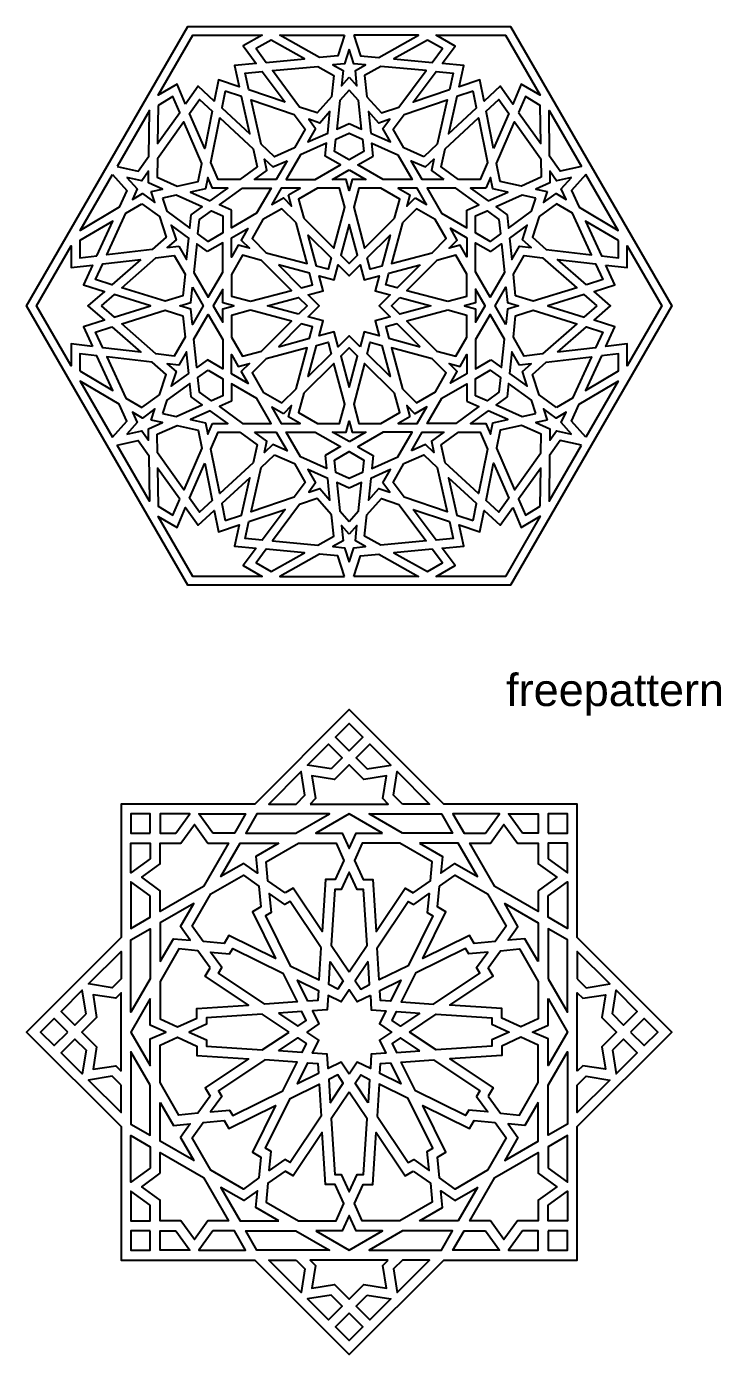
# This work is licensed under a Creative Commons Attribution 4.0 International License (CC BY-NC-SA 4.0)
# Model space of a CAD drawing. Header units: millimetres. Extents: x 151 to 790, y 129 to 747.
# Drawn here: x 151 to 471, y 129 to 747 of the extents above; entities that cross this region are included whole.
import ezdxf

# ---------------------------------------------------------------- set-up
doc = ezdxf.new("R2010")
doc.units = ezdxf.units.MM
doc.styles.get("Standard").update_dxf_attribs({"font": 'arial.ttf'})

msp = doc.modelspace()

# ---------------------------------------------------------------- linework, layer by layer
for p, q in [((301.44, 671.66), (301.44, 671.66)), ((254.04, 644.29), (254.04, 644.29)), ((348.85, 644.29), (348.85, 644.29)), ((254.04, 589.54), (254.04, 589.54)), ((348.85, 589.54), (348.85, 589.54)), ((301.44, 562.17), (301.45, 562.17)), ((389.31, 223.02), (389.31, 213.66))]:
    msp.add_line(p, q)
for points in [[(413.94, 681.87), (451.44, 616.92), (413.94, 551.96), (376.44, 487.01), (301.44, 487.01), (226.44, 487.01), (188.94, 551.96), (151.44, 616.92), (188.94, 681.87), (226.44, 746.82), (301.44, 746.82), (376.44, 746.82)], [(225.4, 710.74), (221.41, 720.01), (212.64, 714.86), (228.77, 742.79), (261.02, 742.79), (252.18, 737.78), (258.21, 729.68), (248.11, 728.74), (250.33, 718.84), (240.72, 722.09), (238.73, 712.14), (231.27, 719.02)], [(299.33, 742.79), (296.22, 733.22), (287.68, 732.43), (269.23, 742.79)], [(303.56, 742.79), (306.67, 733.22), (315.21, 732.43), (333.66, 742.79)], [(344.68, 729.68), (350.71, 737.77), (341.86, 742.79), (374.12, 742.79), (390.24, 714.86), (381.48, 720.02), (377.49, 710.74), (371.62, 719.02), (364.16, 712.14), (362.17, 722.09), (352.56, 718.84), (354.78, 728.74)], [(262.91, 730.12), (280.62, 731.77), (265.11, 740.48), (258.12, 736.55)], [(337.78, 740.48), (322.27, 731.77), (339.98, 730.12), (344.77, 736.55)], [(271.65, 711.63), (254.81, 717.33), (253.04, 725.15), (261.03, 725.9)], [(294.28, 724.1), (293.23, 714.09), (286.5, 706.61), (278.37, 709.36), (265.73, 726.34), (286.8, 728.3)], [(309.66, 714.09), (316.39, 706.61), (324.52, 709.36), (337.16, 726.34), (316.09, 728.3), (308.61, 724.1)], [(348.08, 717.33), (331.24, 711.63), (341.86, 725.9), (349.85, 725.15)], [(243.77, 716.81), (242.2, 708.94), (255.27, 696.89), (251.37, 714.24)], [(359.12, 716.81), (351.52, 714.24), (347.61, 696.89), (360.69, 708.94)], [(212.6, 710.16), (212.39, 692.38), (222.67, 706.89), (219.5, 714.26)], [(237.8, 707.52), (234.31, 690.07), (227.27, 706.41), (231.91, 712.95)], [(275.98, 690.35), (266.79, 686.26), (260.49, 692.08), (255.84, 712.73), (275.89, 705.95), (281.02, 699.07)], [(336.1, 686.26), (326.9, 690.35), (321.87, 699.07), (327, 705.95), (347.05, 712.73), (342.4, 692.08)], [(368.58, 690.07), (365.09, 707.52), (370.98, 712.95), (375.62, 706.41)], [(380.22, 706.89), (390.5, 692.38), (390.29, 710.16), (383.39, 714.26)], [(193.49, 681.68), (203.33, 679.59), (208.29, 686.59), (208.54, 707.75)], [(258.72, 681.6), (250.58, 675.68), (240.52, 675.68), (237.12, 683.56), (241.27, 704.32), (256.83, 689.97)], [(285.83, 699.35), (282.25, 693.14), (291.46, 697.24), (292.51, 707.27), (287.72, 701.95), (282.61, 703.67)], [(311.43, 697.24), (320.64, 693.14), (317.06, 699.35), (320.28, 703.67), (315.17, 701.95), (310.38, 707.27)], [(352.31, 675.69), (344.17, 681.6), (346.06, 689.97), (361.62, 704.32), (365.77, 683.56), (362.37, 675.68)], [(409.4, 681.68), (399.56, 679.59), (394.6, 686.59), (394.35, 707.75)], [(221.4, 672.62), (231.24, 674.71), (232.92, 683.12), (224.54, 702.56), (212.31, 685.29), (212.21, 676.71)], [(390.68, 676.71), (381.49, 672.62), (371.65, 674.71), (369.97, 683.12), (378.35, 702.56), (390.58, 685.29)], [(290.33, 686.54), (290.97, 692.62), (278.82, 687.2), (272.17, 675.68), (285.65, 675.68), (297.4, 682.46)], [(308.27, 688.72), (301.44, 684.78), (294.62, 688.72), (295.23, 694.51), (301.44, 697.28), (307.66, 694.51)], [(312.56, 686.54), (311.92, 692.62), (324.07, 687.2), (330.72, 675.69), (317.19, 675.69), (305.48, 682.45)], [(272.55, 684.41), (267.51, 675.68), (257.43, 675.68), (263.23, 679.9), (262.05, 685.16), (266.01, 681.5)], [(345.45, 675.69), (335.37, 675.69), (330.33, 684.42), (336.88, 681.5), (340.84, 685.16), (339.66, 679.9)], [(191.38, 678.02), (198.11, 670.55), (194.53, 662.75), (176.33, 651.95)], [(236.87, 665.73), (245.03, 671.65), (237.86, 671.65), (235.73, 676.61), (234.67, 671.32), (227.66, 669.83)], [(365.03, 671.65), (357.86, 671.65), (366.02, 665.73), (375.23, 669.83), (368.22, 671.32), (367.16, 676.61)], [(411.51, 678.02), (404.78, 670.55), (408.36, 662.75), (426.56, 651.95)], [(246.71, 661.35), (241.12, 663.83), (251.89, 671.65), (265.18, 671.65), (258.42, 659.94), (246.71, 653.17)], [(273.25, 668.53), (278.67, 671.65), (269.84, 671.65), (265.4, 663.97), (270.86, 667.12), (274.65, 663.33)], [(280.35, 657.63), (294.26, 643.71), (299.36, 662.73), (296.97, 671.65), (286.73, 671.65), (277.95, 666.58)], [(322.54, 657.63), (324.94, 666.56), (316.11, 671.66), (305.92, 671.66), (303.53, 662.73), (308.63, 643.71)], [(332.05, 667.14), (337.46, 664.01), (333.05, 671.66), (324.18, 671.66), (329.63, 668.51), (328.24, 663.33)], [(356.18, 661.35), (361.77, 663.83), (351, 671.65), (337.7, 671.66), (344.44, 659.98), (356.18, 653.19)], [(205.04, 664.3), (213.18, 658.39), (216.29, 648.82), (209.85, 643.16), (188.83, 640.7), (197.67, 659.93)], [(242.68, 658.73), (242.68, 650.85), (235.85, 646.9), (231.14, 650.33), (231.85, 657.1), (237.36, 661.1)], [(276.73, 655.55), (270.19, 662.09), (261.37, 656.99), (256.28, 648.17), (262.81, 641.63), (281.83, 636.53)], [(326.16, 655.55), (321.06, 636.53), (340.07, 641.63), (346.61, 648.16), (341.49, 657.03), (332.71, 662.1)], [(389.71, 658.39), (386.6, 648.82), (393.04, 643.16), (414.06, 640.7), (405.22, 659.93), (397.85, 664.3)], [(184.14, 640.15), (191.57, 656.31), (176.27, 647.23), (176.17, 639.21)], [(301.44, 654.94), (297.56, 640.42), (301.44, 636.53), (305.33, 640.42)], [(426.62, 647.23), (411.32, 656.31), (418.75, 640.15), (426.72, 639.21)], [(222.25, 644.61), (225.83, 638.4), (226.89, 648.43), (218.73, 654.36), (220.94, 647.55), (216.89, 643.98)], [(286.32, 635.33), (282.43, 649.85), (293.06, 639.22), (291.64, 633.91)], [(309.83, 639.22), (320.46, 649.85), (316.57, 635.33), (311.25, 633.91)], [(376, 648.43), (377.06, 638.41), (380.64, 644.61), (386, 643.98), (381.95, 647.55), (384.16, 654.36)], [(182.17, 597.98), (172.15, 599.15), (172.23, 588.98), (156.1, 616.92), (172.22, 644.84), (172.14, 634.68), (182.17, 635.86), (177.93, 626.64), (187.62, 623.62), (180, 616.92), (187.62, 610.22), (177.93, 607.2)], [(235.6, 642.1), (230.65, 645.7), (229.26, 632.47), (235.91, 620.94), (242.66, 632.63), (242.66, 646.18)], [(367.29, 642.1), (372.24, 645.7), (373.63, 632.47), (366.98, 620.95), (360.22, 632.67), (360.21, 646.19)], [(420.72, 635.86), (430.74, 634.68), (430.66, 644.85), (446.79, 616.92), (430.67, 588.99), (430.75, 599.15), (420.72, 597.98), (424.96, 607.2), (415.27, 610.22), (422.89, 616.92), (415.27, 623.62), (424.96, 626.64)], [(204.52, 638.48), (191.16, 626.73), (183.51, 629.12), (186.86, 636.41)], [(225.12, 631.58), (224.06, 621.58), (215.88, 619.03), (195.67, 625.33), (211.57, 639.3), (220.09, 640.3)], [(255.63, 619), (274.65, 624.1), (260.73, 638.01), (251.8, 640.41), (246.69, 631.54), (246.68, 621.4)], [(347.26, 619), (356.19, 621.4), (356.19, 631.59), (351.09, 640.41), (342.16, 638.01), (328.24, 624.1)], [(378.83, 621.58), (377.77, 631.59), (382.8, 640.3), (391.32, 639.3), (407.22, 625.33), (387.01, 619.03)], [(411.73, 626.73), (398.37, 638.48), (416.03, 636.41), (419.38, 629.12)], [(268.51, 635.93), (279.14, 625.3), (284.46, 626.73), (283.03, 632.04)], [(306.54, 597.9), (301.44, 603), (296.35, 597.9), (294.49, 604.86), (287.53, 603), (289.39, 609.96), (282.43, 611.82), (287.53, 616.92), (282.43, 622.01), (289.39, 623.88), (287.53, 630.83), (294.49, 628.97), (296.35, 635.93), (301.44, 630.83), (306.54, 635.93), (308.4, 628.97), (315.36, 630.83), (313.5, 623.88), (320.46, 622.01), (315.36, 616.92), (320.46, 611.82), (313.5, 609.96), (315.36, 603), (308.4, 604.86)], [(334.38, 635.93), (323.75, 625.3), (318.43, 626.73), (319.86, 632.04)], [(228.54, 625.64), (233.58, 616.91), (228.54, 608.18), (227.8, 615.31), (222.65, 616.92), (227.8, 618.52)], [(242.65, 618.31), (242.65, 624.56), (238.24, 616.91), (242.67, 609.23), (242.67, 615.53), (247.85, 616.92)], [(360.24, 615.52), (360.24, 609.27), (364.65, 616.92), (360.22, 624.6), (360.22, 618.3), (355.04, 616.92)], [(374.35, 608.19), (369.31, 616.92), (374.35, 625.65), (375.09, 618.52), (380.24, 616.92), (375.09, 615.31)], [(186.1, 616.92), (192.12, 611.62), (209.1, 616.92), (192.12, 622.21)], [(277.94, 613.03), (263.42, 616.92), (277.94, 620.81), (281.83, 616.92)], [(324.95, 620.81), (339.47, 616.92), (324.95, 613.03), (321.06, 616.92)], [(416.79, 616.92), (410.77, 622.21), (393.78, 616.92), (410.77, 611.62)], [(224.06, 612.25), (225.12, 602.25), (220.09, 593.53), (211.57, 594.53), (195.67, 608.51), (215.88, 614.81)], [(235.6, 591.73), (230.65, 588.14), (229.26, 601.37), (235.91, 612.88), (242.67, 601.17), (242.68, 587.64)], [(255.63, 614.83), (246.7, 612.44), (246.7, 602.25), (251.8, 593.42), (260.73, 595.82), (274.65, 609.74)], [(347.26, 614.83), (328.24, 609.74), (342.16, 595.82), (351.09, 593.43), (356.2, 602.29), (356.21, 612.43)], [(367.29, 591.73), (372.24, 588.14), (373.63, 601.37), (366.98, 612.89), (360.23, 601.21), (360.23, 587.65)], [(377.77, 602.25), (378.83, 612.25), (387.01, 614.81), (407.22, 608.51), (391.32, 594.53), (382.8, 593.53)], [(191.16, 607.1), (204.52, 595.36), (186.86, 597.43), (183.51, 604.71)], [(268.51, 597.9), (283.03, 601.79), (284.46, 607.11), (279.14, 608.53)], [(334.38, 597.9), (323.75, 608.53), (318.43, 607.11), (319.86, 601.79)], [(398.37, 595.36), (411.73, 607.1), (419.38, 604.71), (416.03, 597.43)], [(293.06, 594.61), (282.43, 583.99), (286.32, 598.5), (291.64, 599.93)], [(316.57, 598.5), (320.46, 583.99), (309.83, 594.61), (311.25, 599.93)], [(176.27, 586.6), (191.57, 577.53), (184.14, 593.69), (176.17, 594.62)], [(213.18, 575.44), (216.29, 585.01), (209.85, 590.67), (188.83, 593.14), (197.67, 573.91), (205.04, 569.53)], [(226.89, 585.4), (225.83, 595.43), (222.25, 589.22), (216.89, 589.85), (220.94, 586.29), (218.73, 579.47)], [(276.73, 578.29), (281.83, 597.3), (262.81, 592.2), (256.28, 585.67), (261.4, 576.81), (270.18, 571.73)], [(301.44, 578.89), (305.33, 593.41), (301.44, 597.3), (297.56, 593.41)], [(326.16, 578.29), (332.7, 571.75), (341.52, 576.84), (346.61, 585.67), (340.07, 592.2), (321.06, 597.3)], [(380.64, 589.22), (377.06, 595.43), (376, 585.4), (384.16, 579.47), (381.95, 586.29), (386, 589.85)], [(397.85, 569.53), (389.71, 575.44), (386.6, 585.01), (393.04, 590.67), (414.06, 593.14), (405.22, 573.91)], [(418.75, 593.69), (411.32, 577.53), (426.62, 586.6), (426.72, 594.62)], [(235.85, 586.93), (242.68, 582.99), (242.68, 575.1), (237.36, 572.73), (231.85, 576.74), (231.14, 583.51)], [(280.35, 576.2), (277.95, 567.27), (286.78, 562.17), (296.97, 562.17), (299.36, 571.11), (294.26, 590.12)], [(322.54, 576.2), (308.63, 590.12), (303.53, 571.11), (305.92, 562.18), (316.16, 562.18), (324.94, 567.25)], [(360.21, 575.1), (360.21, 582.99), (367.04, 586.93), (371.75, 583.51), (371.04, 576.74), (365.53, 572.73)], [(191.38, 555.81), (198.11, 563.29), (194.53, 571.08), (176.33, 581.88)], [(411.51, 555.81), (404.78, 563.29), (408.36, 571.08), (426.56, 581.88)], [(246.71, 572.48), (241.12, 570), (251.89, 562.18), (265.19, 562.18), (258.45, 573.86), (246.71, 580.64)], [(356.18, 572.48), (361.77, 570), (351, 562.18), (337.71, 562.18), (344.47, 573.89), (356.18, 580.66)], [(270.84, 566.7), (265.43, 569.82), (269.84, 562.18), (278.71, 562.18), (273.26, 565.32), (274.65, 570.5)], [(329.64, 565.3), (324.22, 562.18), (333.05, 562.18), (337.49, 569.86), (332.03, 566.71), (328.24, 570.5)], [(237.86, 562.18), (245.03, 562.18), (236.87, 568.11), (227.66, 564), (234.67, 562.51), (235.73, 557.22)], [(366.02, 568.11), (357.86, 562.18), (365.03, 562.18), (367.16, 557.22), (368.22, 562.51), (375.23, 564)], [(212.21, 557.12), (221.4, 561.22), (231.24, 559.12), (232.92, 550.71), (224.54, 531.28), (212.31, 548.55)], [(250.58, 558.15), (258.72, 552.24), (256.83, 543.87), (241.27, 529.52), (237.12, 550.27), (240.52, 558.15)], [(257.44, 558.15), (267.52, 558.15), (272.56, 549.42), (266.01, 552.33), (262.05, 548.67), (263.23, 553.94)], [(290.33, 547.3), (290.97, 541.22), (278.82, 546.63), (272.17, 558.15), (285.7, 558.14), (297.41, 551.38)], [(312.56, 547.3), (311.92, 541.22), (324.07, 546.63), (330.72, 558.15), (317.24, 558.15), (305.49, 551.37)], [(330.34, 549.42), (335.38, 558.15), (345.46, 558.15), (339.66, 553.94), (340.84, 548.67), (336.88, 552.33)], [(344.17, 552.24), (352.31, 558.15), (362.37, 558.15), (365.77, 550.27), (361.62, 529.52), (346.06, 543.87)], [(381.49, 561.22), (371.65, 559.12), (369.97, 550.71), (378.35, 531.28), (390.58, 548.55), (390.68, 557.12)], [(193.49, 552.15), (203.33, 554.24), (208.29, 547.24), (208.54, 526.08)], [(409.4, 552.15), (399.56, 554.24), (394.6, 547.24), (394.35, 526.08)], [(234.31, 543.76), (237.8, 526.32), (231.91, 520.88), (227.27, 527.42)], [(266.79, 547.57), (275.99, 543.48), (281.02, 534.77), (275.89, 527.89), (255.84, 521.11), (260.49, 541.76)], [(294.62, 545.12), (301.44, 549.06), (308.27, 545.12), (307.66, 539.32), (301.44, 536.56), (295.23, 539.32)], [(326.91, 543.48), (336.1, 547.57), (342.4, 541.76), (347.05, 521.11), (327, 527.89), (321.87, 534.77)], [(365.09, 526.32), (368.58, 543.76), (375.62, 527.42), (370.98, 520.88)], [(222.67, 526.94), (212.39, 541.45), (212.6, 523.67), (219.5, 519.58)], [(291.46, 536.59), (282.25, 540.69), (285.83, 534.48), (282.61, 530.16), (287.72, 531.89), (292.51, 526.56)], [(317.06, 534.48), (320.64, 540.69), (311.43, 536.59), (310.38, 526.56), (315.17, 531.89), (320.28, 530.16)], [(390.29, 523.67), (390.5, 541.45), (380.22, 526.94), (383.39, 519.58)], [(243.77, 517.03), (251.37, 519.59), (255.27, 536.95), (242.2, 524.89)], [(359.12, 517.03), (360.69, 524.89), (347.61, 536.95), (351.52, 519.59)], [(293.23, 519.74), (286.5, 527.22), (278.37, 524.47), (265.73, 507.5), (286.8, 505.54), (294.28, 509.74)], [(308.61, 509.74), (309.66, 519.74), (316.39, 527.22), (324.52, 524.47), (337.16, 507.5), (316.09, 505.54)], [(258.21, 504.15), (252.18, 496.06), (261.03, 491.04), (228.77, 491.04), (212.65, 518.97), (221.41, 513.82), (225.4, 523.09), (231.27, 514.81), (238.73, 521.69), (240.72, 511.74), (250.33, 514.99), (248.11, 505.09)], [(254.81, 516.5), (271.65, 522.2), (261.03, 507.93), (253.04, 508.68)], [(331.24, 522.2), (348.08, 516.5), (349.85, 508.68), (341.86, 507.93)], [(377.49, 523.09), (381.48, 513.83), (390.25, 518.98), (374.12, 491.04), (341.87, 491.04), (350.71, 496.05), (344.68, 504.15), (354.78, 505.09), (352.56, 514.99), (362.17, 511.74), (364.16, 521.69), (371.62, 514.81)], [(265.11, 493.35), (280.62, 502.06), (262.91, 503.71), (258.12, 497.28)], [(299.33, 491.04), (296.22, 500.61), (287.68, 501.41), (269.23, 491.04)], [(303.56, 491.04), (306.67, 500.61), (315.21, 501.41), (333.66, 491.04)], [(339.98, 503.71), (322.27, 502.06), (337.78, 493.35), (344.77, 497.28)], [(407.51, 235.14), (451.44, 279.07), (407.51, 323), (407.51, 385.14), (345.38, 385.14), (301.44, 429.07), (257.51, 385.14), (195.38, 385.14), (195.38, 323), (151.44, 279.07), (195.38, 235.14), (195.38, 173), (257.51, 173), (301.44, 129.07), (345.38, 173), (407.51, 173)], [(301.44, 409.85), (307.79, 416.2), (301.44, 422.55), (295.1, 416.2)], [(293.03, 401.43), (282.06, 403.16), (291.83, 412.94), (298.18, 406.59)], [(309.86, 401.43), (320.83, 403.16), (311.06, 412.94), (304.71, 406.59)], [(283.26, 385.14), (301.44, 385.14), (319.63, 385.14), (317.12, 387.65), (318.79, 398.17), (308.26, 396.51), (301.44, 403.32), (294.63, 396.51), (284.1, 398.17), (285.77, 387.65)], [(276.73, 385.14), (280.85, 389.25), (279.11, 400.21), (264.04, 385.14)], [(326.16, 385.14), (322.04, 389.25), (323.78, 400.21), (338.85, 385.14)], [(208.97, 371.54), (208.97, 380.52), (199.99, 380.52), (199.99, 371.54)], [(220.88, 371.54), (227.41, 380.52), (213.58, 380.52), (213.58, 371.54)], [(238.1, 371.54), (231.58, 380.52), (253.24, 380.52), (248.06, 371.54)], [(276.67, 371.54), (292.22, 380.52), (258.57, 380.52), (253.38, 371.54)], [(317, 371.54), (301.44, 380.52), (285.89, 371.54), (298.19, 371.54), (301.44, 364.37), (304.7, 371.54)], [(326.22, 371.54), (310.67, 380.52), (344.32, 380.52), (349.51, 371.54)], [(364.79, 371.54), (371.31, 380.52), (349.65, 380.52), (354.83, 371.54)], [(382.01, 371.54), (375.48, 380.52), (389.31, 380.52), (389.31, 371.54)], [(393.92, 371.54), (402.9, 371.54), (402.9, 380.52), (393.92, 380.52)], [(235.75, 366.93), (245.39, 366.93), (233.75, 346.77), (213.58, 335.12), (213.58, 344.77), (204.96, 351.03), (213.58, 357.29), (213.58, 366.93), (223.23, 366.93), (229.49, 375.55)], [(389.31, 344.77), (389.31, 335.12), (369.14, 346.77), (357.5, 366.93), (367.14, 366.93), (373.4, 375.55), (379.66, 366.93), (389.31, 366.93), (389.31, 357.29), (397.93, 351.03)], [(208.97, 359.64), (199.99, 353.1), (199.99, 366.93), (208.97, 366.93)], [(268.68, 366.93), (258.03, 360.78), (258.8, 352.94), (252.39, 357.53), (241.74, 351.38), (250.72, 366.93)], [(271.63, 343.74), (263.66, 349.45), (262.8, 358.21), (277.9, 366.93), (295.34, 366.93), (298.97, 358.91), (294.93, 349.99), (290.5, 349.99), (288.92, 325.82), (275.47, 345.96)], [(331.26, 343.74), (339.23, 349.45), (340.09, 358.21), (324.99, 366.93), (307.55, 366.93), (303.92, 358.91), (307.96, 349.99), (312.39, 349.99), (313.97, 325.82), (327.42, 345.96)], [(334.21, 366.93), (344.86, 360.78), (344.09, 352.94), (350.5, 357.53), (361.15, 351.38), (352.17, 366.93)], [(393.92, 359.64), (402.9, 353.1), (402.9, 366.93), (393.92, 366.93)], [(301.44, 307.06), (309.76, 319.51), (308.07, 345.38), (305.11, 345.38), (301.44, 353.46), (297.78, 345.38), (294.82, 345.38), (293.13, 319.51)], [(208.97, 342.41), (199.99, 348.94), (199.99, 327.28), (208.97, 332.46)], [(233.53, 321.13), (228.41, 328.29), (237.13, 343.39), (252.23, 352.11), (259.38, 346.98), (260.34, 337.23), (256.5, 335.01), (267.22, 313.29), (245.5, 324.01), (243.28, 320.17)], [(343.51, 346.98), (350.66, 352.11), (365.76, 343.39), (374.48, 328.29), (369.35, 321.13), (359.61, 320.17), (357.39, 324.01), (335.67, 313.29), (346.39, 335.01), (342.55, 337.23)], [(393.92, 342.41), (402.9, 348.94), (402.9, 327.28), (393.92, 332.46)], [(288.43, 318.25), (274.03, 339.81), (271.46, 338.32), (264.25, 343.49), (265.12, 334.66), (262.55, 333.18), (274.03, 309.93), (287.45, 303.31)], [(314.46, 318.25), (328.86, 339.81), (331.43, 338.32), (338.64, 343.49), (337.77, 334.66), (340.34, 333.18), (328.86, 309.93), (315.44, 303.31)], [(213.58, 311.84), (219.73, 322.49), (227.58, 321.72), (222.99, 328.12), (229.14, 338.78), (213.58, 329.8)], [(389.31, 311.84), (383.16, 322.49), (375.31, 321.72), (379.9, 328.12), (373.75, 338.78), (389.31, 329.8)], [(208.97, 303.85), (199.99, 288.3), (199.99, 321.95), (208.97, 327.13)], [(393.92, 303.85), (402.9, 288.3), (402.9, 321.95), (393.92, 327.13)], [(195.38, 303.78), (191.27, 299.67), (180.3, 301.41), (195.38, 316.48)], [(236.77, 308.89), (231.06, 316.85), (222.3, 317.72), (213.58, 302.61), (213.58, 285.17), (221.6, 281.54), (230.53, 285.58), (230.53, 290.02), (254.7, 291.6), (234.55, 305.05)], [(262.27, 292.09), (240.71, 306.48), (242.19, 309.05), (237.02, 316.27), (245.85, 315.4), (247.34, 317.96), (270.58, 306.49), (277.21, 293.06)], [(340.62, 292.09), (362.18, 306.48), (360.7, 309.05), (365.87, 316.27), (357.04, 315.4), (355.55, 317.96), (332.31, 306.49), (325.68, 293.06)], [(366.12, 308.89), (371.83, 316.85), (380.59, 317.72), (389.31, 302.61), (389.31, 285.17), (381.29, 281.54), (372.36, 285.58), (372.36, 290.02), (348.19, 291.6), (368.34, 305.05)], [(407.51, 303.78), (411.62, 299.67), (422.59, 301.41), (407.51, 316.48)], [(292.64, 311.94), (298.67, 302.9), (296.09, 299.04), (291.93, 301.1)], [(310.25, 311.94), (304.22, 302.9), (306.8, 299.04), (310.96, 301.1)], [(282.19, 293.39), (277.38, 303.13), (287.13, 298.32), (286.82, 293.69)], [(315.76, 298.32), (325.51, 303.13), (320.7, 293.39), (316.07, 293.69)], [(179.09, 287.49), (177.36, 298.46), (167.58, 288.68), (173.93, 282.33)], [(195.38, 260.88), (195.38, 279.07), (195.38, 297.26), (192.87, 294.74), (182.34, 296.41), (184.01, 285.89), (177.19, 279.07), (184.01, 272.25), (182.34, 261.73), (192.87, 263.4)], [(407.51, 260.88), (407.51, 279.07), (407.51, 297.26), (410.02, 294.74), (420.55, 296.41), (418.88, 285.89), (425.7, 279.07), (418.88, 272.25), (420.55, 261.73), (410.02, 263.4)], [(423.8, 287.49), (425.53, 298.46), (435.31, 288.68), (428.96, 282.33)], [(208.97, 294.62), (199.99, 279.07), (208.97, 263.52), (208.97, 275.82), (216.15, 279.07), (208.97, 282.32)], [(393.92, 294.62), (402.9, 279.07), (393.92, 263.52), (393.92, 275.82), (386.74, 279.07), (393.92, 282.32)], [(170.67, 279.07), (164.32, 285.42), (157.97, 279.07), (164.32, 272.72)], [(273.46, 279.07), (261.01, 287.38), (235.14, 285.7), (235.14, 282.73), (227.06, 279.07), (235.14, 275.41), (235.14, 272.44), (261.01, 270.76)], [(268.58, 287.88), (277.61, 281.84), (281.47, 284.42), (279.42, 288.58)], [(334.31, 287.88), (325.28, 281.84), (321.42, 284.42), (323.47, 288.58)], [(329.43, 279.07), (341.88, 287.38), (367.75, 285.7), (367.75, 282.73), (375.83, 279.07), (367.75, 275.41), (367.75, 272.44), (341.88, 270.76)], [(432.22, 279.07), (438.57, 272.72), (444.92, 279.07), (438.57, 285.42)], [(179.09, 270.65), (177.36, 259.68), (167.58, 269.46), (173.93, 275.81)], [(236.77, 249.25), (231.06, 241.29), (222.3, 240.43), (213.58, 255.53), (213.58, 272.97), (221.6, 276.6), (230.53, 272.56), (230.53, 268.12), (254.7, 266.55), (234.55, 253.09)], [(268.58, 270.26), (277.61, 276.3), (281.47, 273.72), (279.42, 269.56)], [(334.31, 270.26), (325.28, 276.3), (321.42, 273.72), (323.47, 269.56)], [(366.12, 249.25), (371.83, 241.29), (380.59, 240.43), (389.31, 255.53), (389.31, 272.97), (381.29, 276.6), (372.36, 272.56), (372.36, 268.12), (348.19, 266.55), (368.34, 253.09)], [(423.8, 270.65), (425.53, 259.68), (435.31, 269.46), (428.96, 275.81)], [(208.97, 254.29), (199.99, 269.84), (199.99, 236.19), (208.97, 231.01)], [(262.27, 266.05), (240.71, 251.66), (242.19, 249.09), (237.02, 241.88), (245.85, 242.75), (247.34, 240.18), (270.58, 251.65), (277.21, 265.08)], [(340.62, 266.05), (362.18, 251.66), (360.7, 249.09), (365.87, 241.88), (357.04, 242.75), (355.55, 240.18), (332.31, 251.65), (325.68, 265.08)], [(393.92, 254.29), (402.9, 269.84), (402.9, 236.19), (393.92, 231.01)], [(287.13, 259.82), (277.38, 255.01), (282.19, 264.75), (286.82, 264.45)], [(320.7, 264.75), (325.51, 255.01), (315.76, 259.82), (316.07, 264.45)], [(195.38, 254.36), (191.27, 258.47), (180.3, 256.74), (195.38, 241.66)], [(288.43, 239.89), (274.03, 218.34), (271.46, 219.82), (264.25, 214.65), (265.12, 223.48), (262.55, 224.96), (274.03, 248.21), (287.45, 254.83)], [(292.64, 246.2), (298.67, 255.24), (296.09, 259.1), (291.93, 257.04)], [(310.25, 246.2), (304.22, 255.24), (306.8, 259.1), (310.96, 257.04)], [(314.46, 239.89), (328.86, 218.34), (331.43, 219.82), (338.64, 214.65), (337.77, 223.48), (340.34, 224.96), (328.86, 248.21), (315.44, 254.83)], [(407.51, 254.36), (411.62, 258.47), (422.59, 256.74), (407.51, 241.66)], [(301.44, 251.08), (293.13, 238.63), (294.82, 212.77), (297.78, 212.77), (301.44, 204.68), (305.11, 212.77), (308.07, 212.77), (309.76, 238.63)], [(213.58, 246.3), (219.73, 235.65), (227.58, 236.42), (222.99, 230.02), (229.14, 219.37), (213.58, 228.34)], [(259.38, 211.16), (252.23, 206.03), (237.13, 214.75), (228.41, 229.85), (233.53, 237.01), (243.28, 237.97), (245.5, 234.13), (267.22, 244.85), (256.5, 223.13), (260.34, 220.91)], [(369.35, 237.01), (374.48, 229.85), (365.76, 214.75), (350.66, 206.03), (343.51, 211.16), (342.55, 220.91), (346.39, 223.13), (335.67, 244.85), (357.39, 234.13), (359.61, 237.97)], [(389.31, 246.3), (383.16, 235.65), (375.31, 236.42), (379.9, 230.02), (373.75, 219.37), (389.31, 228.34)], [(208.97, 215.73), (199.99, 209.2), (199.99, 230.86), (208.97, 225.68)], [(271.63, 214.4), (263.66, 208.69), (262.8, 199.93), (277.9, 191.21), (295.34, 191.21), (298.97, 199.23), (294.93, 208.15), (290.5, 208.15), (288.92, 232.33), (275.47, 212.18)], [(331.26, 214.4), (339.23, 208.69), (340.09, 199.93), (324.99, 191.21), (307.55, 191.21), (303.92, 199.23), (307.96, 208.15), (312.39, 208.15), (313.97, 232.33), (327.42, 212.18)], [(393.92, 215.73), (402.9, 209.2), (402.9, 230.86), (393.92, 225.68)], [(213.58, 213.38), (213.58, 223.02), (233.75, 211.38), (245.39, 191.21), (235.75, 191.21), (229.49, 182.59), (223.23, 191.21), (213.58, 191.21), (213.58, 200.85), (204.96, 207.11)], [(367.14, 191.21), (357.5, 191.21), (369.14, 211.38), (389.31, 223.02), (389.31, 213.38), (397.93, 207.11), (389.31, 200.85), (389.31, 191.21), (379.66, 191.21), (373.4, 182.59)], [(208.97, 198.5), (199.99, 205.04), (199.99, 191.21), (208.97, 191.21)], [(268.68, 191.21), (258.03, 197.36), (258.8, 205.2), (252.39, 200.61), (241.74, 206.76), (250.72, 191.21)], [(334.21, 191.21), (344.86, 197.36), (344.09, 205.2), (350.5, 200.61), (361.15, 206.76), (352.17, 191.21)], [(393.92, 198.5), (402.9, 205.04), (402.9, 191.21), (393.92, 191.21)], [(285.89, 186.6), (301.44, 177.62), (317, 186.6), (304.7, 186.6), (301.44, 193.78), (298.19, 186.6)], [(208.97, 186.6), (199.99, 186.6), (199.99, 177.62), (208.97, 177.62)], [(220.88, 186.6), (227.41, 177.62), (213.58, 177.62), (213.58, 186.6)], [(238.1, 186.6), (231.58, 177.62), (253.24, 177.62), (248.06, 186.6)], [(276.67, 186.6), (292.22, 177.62), (258.57, 177.62), (253.38, 186.6)], [(326.22, 186.6), (310.67, 177.62), (344.32, 177.62), (349.51, 186.6)], [(364.79, 186.6), (371.31, 177.62), (349.65, 177.62), (354.83, 186.6)], [(382.01, 186.6), (375.48, 177.62), (389.31, 177.62), (389.31, 186.6)], [(393.92, 186.6), (393.92, 177.62), (402.9, 177.62), (402.9, 186.6)], [(276.73, 173), (280.85, 168.89), (279.11, 157.93), (264.04, 173)], [(319.63, 173), (301.44, 173), (283.26, 173), (285.77, 170.49), (284.1, 159.97), (294.63, 161.63), (301.44, 154.82), (308.26, 161.63), (318.79, 159.97), (317.12, 170.49)], [(326.16, 173), (322.04, 168.89), (323.78, 157.93), (338.85, 173)], [(293.03, 156.71), (282.06, 154.98), (291.83, 145.21), (298.18, 151.56)], [(309.86, 156.71), (320.83, 154.98), (311.06, 145.21), (304.71, 151.56)], [(301.44, 148.29), (295.1, 141.94), (301.44, 135.6), (307.79, 141.94)]]:
    msp.add_lwpolyline(points, close=True)
for points in [[(301.44, 736.25), (299.24, 729.45), (293.86, 728.95), (298.57, 726.31), (297.82, 719.19), (301.44, 723.21)], [(301.44, 723.21), (305.07, 719.19), (304.32, 726.31), (309.03, 728.95), (303.65, 729.45), (301.44, 736.25)], [(301.44, 717.19), (297.1, 712.37), (295.71, 699.14), (301.44, 701.69)], [(301.44, 701.69), (307.18, 699.14), (305.79, 712.37), (301.44, 717.19)], [(301.44, 680.12), (309.12, 675.69), (302.83, 675.69), (301.44, 670.51), (300.06, 675.68), (293.72, 675.68), (301.44, 680.14)], [(209.39, 670.06), (214.69, 671.19), (208.14, 674.11), (208.21, 679.5), (205.09, 675.1), (198.1, 676.58)], [(198.1, 676.58), (202.88, 671.27), (200.63, 666.37), (205.27, 669.12), (211.06, 664.91), (209.39, 670.06)], [(404.79, 676.58), (397.8, 675.1), (394.68, 679.5), (394.75, 674.11), (388.2, 671.19), (393.5, 670.06)], [(393.5, 670.06), (391.83, 664.91), (397.62, 669.12), (402.26, 666.37), (400.01, 671.27), (404.79, 676.58)], [(228.03, 659.3), (233.11, 662.99), (220.95, 668.4), (214.61, 667.05)], [(388.28, 667.05), (381.94, 668.4), (369.78, 662.99), (374.86, 659.3)], [(214.61, 667.05), (216.61, 660.88), (227.37, 653.06), (228.03, 659.3)], [(371.04, 657.1), (371.75, 650.33), (367.04, 646.9), (360.21, 650.85), (360.21, 658.73), (365.53, 661.1), (371.04, 657.1)], [(374.86, 659.3), (375.52, 653.06), (386.28, 660.88), (388.28, 667.05)], [(246.71, 648.52), (254.39, 652.95), (251.24, 647.5), (255.03, 643.71), (249.86, 645.1), (246.69, 639.61), (246.69, 648.53)], [(356.18, 648.52), (356.18, 639.65), (353.04, 645.1), (347.86, 643.71), (351.65, 647.5), (348.48, 652.99), (356.2, 648.53)], [(246.71, 585.31), (246.71, 594.18), (249.85, 588.73), (255.03, 590.12), (251.24, 586.33), (254.41, 580.84), (246.69, 585.3)], [(356.18, 585.31), (348.5, 580.88), (351.65, 586.33), (347.86, 590.12), (353.03, 588.73), (356.2, 594.22), (356.2, 585.3)], [(228.03, 574.53), (227.37, 580.77), (216.61, 572.95), (214.61, 566.78)], [(388.28, 566.78), (386.28, 572.95), (375.52, 580.77), (374.86, 574.53)], [(214.61, 566.78), (220.95, 565.43), (233.11, 570.84), (228.03, 574.53)], [(374.86, 574.53), (369.78, 570.84), (381.94, 565.43), (388.28, 566.78)], [(209.39, 563.77), (211.06, 568.92), (205.27, 564.71), (200.63, 567.46), (202.88, 562.56), (198.1, 557.25)], [(404.79, 557.25), (400.01, 562.56), (402.26, 567.46), (397.62, 564.71), (391.83, 568.92), (393.5, 563.77)], [(198.1, 557.25), (205.09, 558.73), (208.21, 554.33), (208.14, 559.73), (214.69, 562.64), (209.39, 563.77)], [(301.44, 553.71), (293.76, 558.14), (300.06, 558.14), (301.44, 563.32), (302.83, 558.15), (309.17, 558.15), (301.44, 553.69)], [(393.5, 563.77), (388.2, 562.64), (394.75, 559.73), (394.68, 554.33), (397.8, 558.73), (404.79, 557.25)], [(301.44, 532.14), (295.71, 534.7), (297.1, 521.47), (301.44, 516.64)], [(301.44, 516.64), (305.79, 521.47), (307.18, 534.7), (301.44, 532.14)], [(301.44, 510.62), (297.82, 514.65), (298.57, 507.52), (293.86, 504.88), (299.24, 504.38), (301.44, 497.58)], [(301.44, 497.58), (303.65, 504.38), (309.03, 504.88), (304.32, 507.52), (305.07, 514.65), (301.44, 510.62)], [(311.28, 296.11), (305.21, 293.11), (301.44, 298.75), (297.68, 293.11), (291.61, 296.11), (291.17, 289.35), (284.4, 288.91), (287.4, 282.83), (281.77, 279.07)], [(311.28, 296.11), (311.72, 289.35), (318.49, 288.91), (315.49, 282.83), (321.12, 279.07), (315.49, 275.31), (318.49, 269.23), (311.72, 268.79), (311.28, 262.03), (305.21, 265.03), (301.44, 259.39)], [(301.44, 259.39), (297.68, 265.03), (291.61, 262.03), (291.17, 268.79), (284.4, 269.23), (287.4, 275.31), (281.77, 279.07)]]:
    msp.add_lwpolyline(points)

# ---------------------------------------------------------------- texts
at = {"color": 3, "insert": (374.39, 445.72), "char_height": 15, "attachment_point": 1}
msp.add_mtext_dynamic_manual_height_columns('freepatternsarea.com', width=226.0794, gutter_width=75, heights=[0], dxfattribs=at)

doc.saveas('drawing.dxf')
